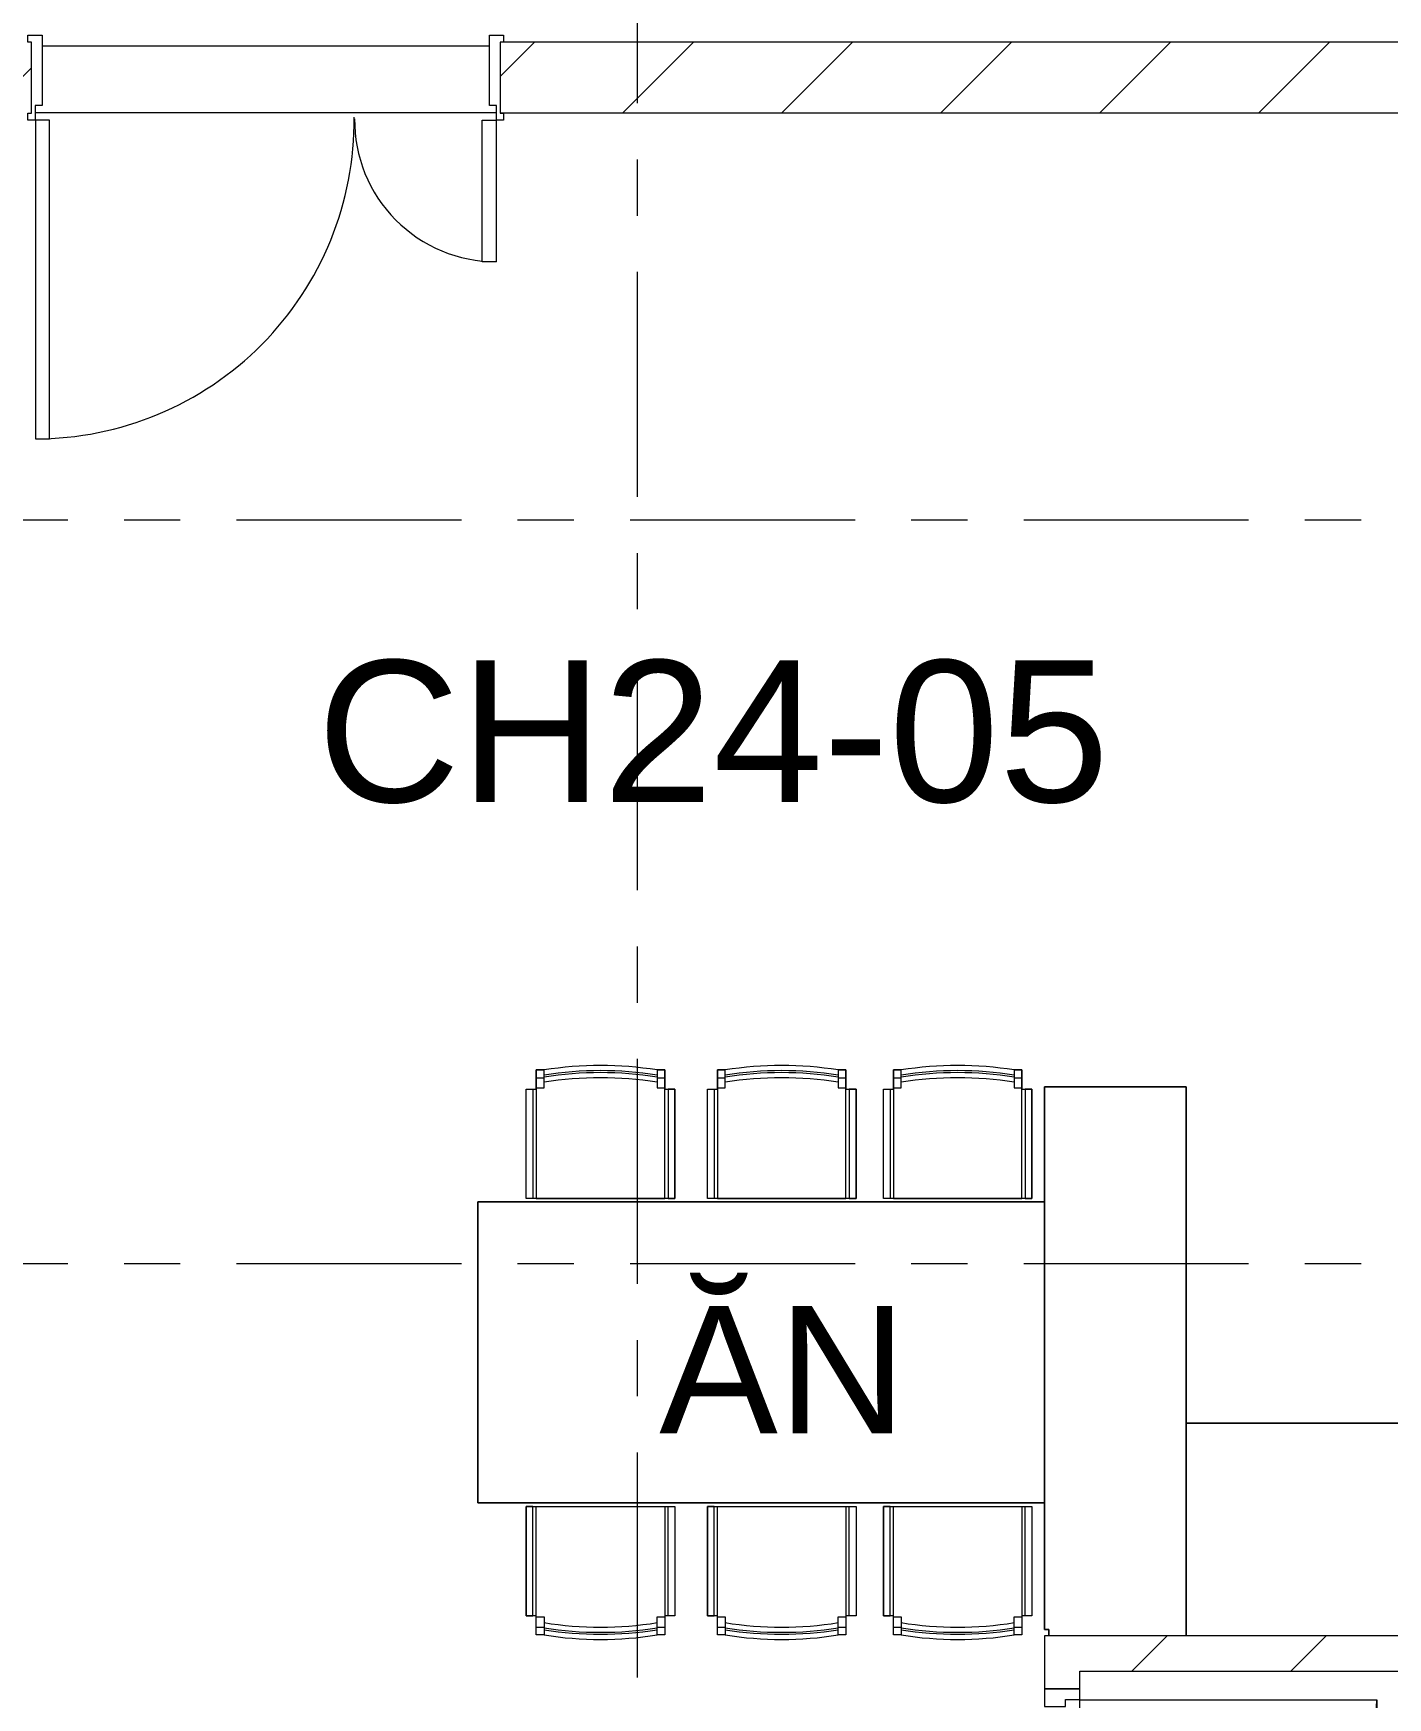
# Model space of a CAD drawing. Header units: millimetres. Extents: x -20144 to 117583, y -11426 to 48263.
# Drawn here: x 26345 to 30170, y 5125 to 9825 of the extents above; entities that cross this region are included whole.
import ezdxf

# ---------------------------------------------------------------- set-up
doc = ezdxf.new("R2010")
doc.units = ezdxf.units.MM
doc.linetypes.add('Grid Line', pattern=[22.225, 12.7, -3.175, 3.175, -3.175])
for name, color, linetype, lineweight in [('CHU', 181, 'Continuous', 5), ('CUA', 31, 'Continuous', 9), ('HATCH-TUONG', 152, 'Continuous', 9), ('NET-CAT', 3, 'Continuous', 9), ('NET-THAY', 2, 'Continuous', 15), ('THIET BI', 44, 'Continuous', 5), ('TRUC', 225, 'Continuous', 5)]:
    doc.layers.add(name, color=color, linetype=linetype, lineweight=lineweight)
doc.styles.add('Arial', font='arial.ttf', dxfattribs={"height": 360})
doc.styles.add('Arial_2', font='arial.ttf', dxfattribs={"height": 400})
pattern_1 = [(45, (0, 0), (-224.5064, 224.5064), [])]

# ---------------------------------------------------------------- blocks, each defined once
blk = doc.blocks.new('CUA VAO CAN HO_0001 - Type 1-434610-MẶT BẰNG TẦNG 24')
at = {"layer": 'CUA', "lineweight": 5}
for p, q in [((-570, 97.7), (-570, 117.7)), ((-570, 117.7), (-530, 117.7)), ((-560, 97.7), (-570, 97.7)), ((-560, -102.3), (-560, 97.7)), ((-530, 117.7), (-530, -81.3)), ((733, 117.7), (773, 117.7)), ((733, -81.3), (733, 117.7)), ((763, 97.7), (763, -102.3)), ((773, 97.7), (763, 97.7)), ((773, 117.7), (773, 97.7)), ((-550, -81.3), (-550, -122.3)), ((-530, -81.3), (-550, -81.3)), ((753, -81.3), (733, -81.3)), ((753, -122.3), (753, -81.3)), ((-570, -102.3), (-560, -102.3)), ((-570, -122.3), (-570, -102.3)), ((-550, -122.3), (-570, -122.3)), ((773, -122.3), (753, -122.3)), ((763, -102.3), (773, -102.3)), ((773, -102.3), (773, -122.3))]:
    blk.add_line(p, q, dxfattribs=at)
at = {"layer": 'CUA'}
for p, q in [((-509, -122.3), (-549, -122.3)), ((-549, -122.3), (-549, -1022.3)), ((-509, -1022.3), (-509, -122.3)), ((712, -122.3), (752, -122.3)), ((712, -522.3), (712, -122.3)), ((752, -122.3), (752, -522.3)), ((752, -522.3), (712, -522.3)), ((-549, -1022.3), (-509, -1022.3))]:
    blk.add_line(p, q, dxfattribs=at)
at = {"layer": 'CUA', "lineweight": 5}
for centre, radius, start, end in [((-549, -122.3), 900, 270, 0.5), ((752, -122.3), 400, 179.5, 270)]:
    blk.add_arc(centre, radius, start, end, dxfattribs=at)
blk = doc.blocks.new('CUA PHONG NGU - Type 1-398312-MẶT BẰNG TẦNG 24')
at = {"layer": 'CUA'}
for p, q in [((-317.5, 890.3), (-277.5, 890.3)), ((-317.5, 52.3), (-317.5, 890.3)), ((-277.5, 890.3), (-277.5, 52.3)), ((-277.5, 52.3), (-317.5, 52.3))]:
    blk.add_line(p, q, dxfattribs=at)
at = {"layer": 'CUA', "lineweight": 5}
for p, q in [((-318.5, 52.3), (-348.5, 52.3)), ((-348.5, 52.3), (-348.5, -47.7)), ((-318.5, 11.3), (-318.5, 52.3)), ((551.5, 52.3), (521.5, 52.3)), ((521.5, 52.3), (521.5, 11.3)), ((551.5, -47.7), (551.5, 52.3)), ((-298.5, 11.3), (-318.5, 11.3)), ((-298.5, -47.7), (-298.5, 11.3)), ((521.5, 11.3), (501.5, 11.3)), ((501.5, 11.3), (501.5, -47.7)), ((-348.5, -47.7), (-298.5, -47.7)), ((501.5, -47.7), (551.5, -47.7))]:
    blk.add_line(p, q, dxfattribs=at)
blk.add_arc((-317.5, 52.3), 838, 359.5, 90, dxfattribs=at)
blk = doc.blocks.new('X-BAN AN 4 GHE - X-BAN AN 4 GHE 2-V31-MẶT BẰNG TẦNG 24')
at = {"layer": 'THIET BI'}
for p, q in [((165.2, 1222.7), (187, 1222.7)), ((165.2, 1168.5), (165.2, 1222.7)), ((165.2, 1222.7), (165.2, 860)), ((187, 1222.7), (165.2, 1222.7)), ((187, 1187.9), (187, 1222.7)), ((506.1, 1222.7), (527.9, 1222.7)), ((506.1, 1222.7), (506.1, 1187.9)), ((527.9, 1222.7), (506.1, 1222.7)), ((527.9, 1222.7), (527.9, 1168.5)), ((527.9, 860), (527.9, 1222.7)), ((676.8, 1222.7), (698.6, 1222.7)), ((676.8, 1168.5), (676.8, 1222.7)), ((676.8, 1222.7), (676.8, 860)), ((698.6, 1222.7), (676.8, 1222.7)), ((698.6, 1187.9), (698.6, 1222.7)), ((1017.7, 1222.7), (1039.5, 1222.7)), ((1017.7, 1222.7), (1017.7, 1187.9)), ((1039.5, 1222.7), (1017.7, 1222.7)), ((1039.5, 1222.7), (1039.5, 1168.5)), ((1039.5, 860), (1039.5, 1222.7)), ((1173.7, 1222.7), (1195.4, 1222.7)), ((1173.7, 1168.5), (1173.7, 1222.7)), ((1173.7, 1222.7), (1173.7, 860)), ((1195.4, 1222.7), (1173.7, 1222.7)), ((1195.4, 1187.9), (1195.4, 1222.7)), ((1514.6, 1222.7), (1536.3, 1222.7)), ((1514.6, 1222.7), (1514.6, 1187.9)), ((1536.3, 1222.7), (1514.6, 1222.7)), ((1536.3, 1222.7), (1536.3, 1168.5)), ((1536.3, 860), (1536.3, 1222.7)), ((165.2, 1200.9), (187, 1200.9)), ((187, 1171.9), (187, 1187.9)), ((506.1, 1200.9), (527.9, 1200.9)), ((506.1, 1187.9), (506.1, 1171.9)), ((676.8, 1200.9), (698.6, 1200.9)), ((698.6, 1171.9), (698.6, 1187.9)), ((1017.7, 1200.9), (1039.5, 1200.9)), ((1017.7, 1187.9), (1017.7, 1171.9)), ((1173.7, 1200.9), (1195.4, 1200.9)), ((1195.4, 1171.9), (1195.4, 1187.9)), ((1514.6, 1200.9), (1536.3, 1200.9)), ((1514.6, 1187.9), (1514.6, 1171.9)), ((136.9, 1168.5), (165.2, 1168.5)), ((136.9, 860), (136.9, 1168.5)), ((136.9, 1168.5), (155.8, 1168.5)), ((136.9, 860), (136.9, 1168.5)), ((155.8, 1168.5), (155.8, 860)), ((165.2, 1171.9), (187, 1171.9)), ((506.1, 1171.9), (527.9, 1171.9)), ((527.9, 1168.5), (556.2, 1168.5)), ((537.3, 1168.5), (537.3, 860)), ((556.2, 1168.5), (537.3, 1168.5)), ((556.2, 1168.5), (556.2, 860)), ((556.2, 860), (556.2, 1168.5)), ((648.5, 860), (648.5, 1168.5)), ((648.5, 1168.5), (676.8, 1168.5)), ((648.5, 1168.5), (667.4, 1168.5)), ((648.5, 860), (648.5, 1168.5)), ((667.4, 1168.5), (667.4, 860)), ((676.8, 1171.9), (698.6, 1171.9)), ((1017.7, 1171.9), (1039.5, 1171.9)), ((1039.5, 1168.5), (1067.8, 1168.5)), ((1048.9, 1168.5), (1048.9, 860)), ((1067.8, 1168.5), (1048.9, 1168.5)), ((1067.8, 1168.5), (1067.8, 860)), ((1067.8, 860), (1067.8, 1168.5)), ((1145.3, 860), (1145.3, 1168.5)), ((1145.3, 1168.5), (1173.7, 1168.5)), ((1145.3, 1168.5), (1164.2, 1168.5)), ((1145.3, 860), (1145.3, 1168.5)), ((1164.2, 1168.5), (1164.2, 860)), ((1173.7, 1171.9), (1195.4, 1171.9)), ((1514.6, 1171.9), (1536.3, 1171.9)), ((1536.3, 1168.5), (1564.7, 1168.5)), ((1545.8, 1168.5), (1545.8, 860)), ((1564.7, 1168.5), (1545.8, 1168.5)), ((1564.7, 1168.5), (1564.7, 860)), ((1564.7, 860), (1564.7, 1168.5)), ((0, 850), (1600, 850)), ((0, 0), (0, 850)), ((1600, 850), (0, 850)), ((0, 850), (0, 0)), ((556.2, 860), (136.9, 860)), ((155.8, 860), (136.9, 860)), ((165.2, 860), (527.9, 860)), ((537.3, 860), (556.2, 860)), ((1067.8, 860), (648.5, 860)), ((667.4, 860), (648.5, 860)), ((676.8, 860), (1039.5, 860)), ((1048.9, 860), (1067.8, 860)), ((1564.7, 860), (1145.3, 860)), ((1164.2, 860), (1145.3, 860)), ((1173.7, 860), (1536.3, 860)), ((1545.8, 860), (1564.7, 860)), ((1600, 850), (1600, 0)), ((1600, 0), (1600, 850)), ((1600, 0), (0, 0)), ((0, 0), (1600, 0)), ((136.9, -10), (556.2, -10)), ((136.9, -318.5), (136.9, -10)), ((155.8, -10), (136.9, -10)), ((136.9, -10), (136.9, -318.5)), ((155.8, -318.5), (155.8, -10)), ((165.2, -10), (527.9, -10)), ((165.2, -372.7), (165.2, -10)), ((527.9, -10), (527.9, -372.7)), ((537.3, -10), (556.2, -10)), ((537.3, -318.5), (537.3, -10)), ((556.2, -10), (556.2, -318.5)), ((556.2, -10), (556.2, -318.5)), ((648.5, -10), (1067.8, -10)), ((648.5, -318.5), (648.5, -10)), ((667.4, -10), (648.5, -10)), ((648.5, -10), (648.5, -318.5)), ((667.4, -318.5), (667.4, -10)), ((676.8, -10), (1039.5, -10)), ((676.8, -372.7), (676.8, -10)), ((1039.5, -10), (1039.5, -372.7)), ((1048.9, -10), (1067.8, -10)), ((1048.9, -318.5), (1048.9, -10)), ((1067.8, -10), (1067.8, -318.5)), ((1067.8, -10), (1067.8, -318.5)), ((1145.3, -10), (1564.7, -10)), ((1145.3, -318.5), (1145.3, -10)), ((1145.3, -10), (1145.3, -318.5)), ((1164.2, -10), (1145.3, -10)), ((1164.2, -318.5), (1164.2, -10)), ((1173.7, -10), (1536.3, -10)), ((1173.7, -372.7), (1173.7, -10)), ((1536.3, -10), (1536.3, -372.7)), ((1545.8, -10), (1564.7, -10)), ((1545.8, -318.5), (1545.8, -10)), ((1564.7, -10), (1564.7, -318.5)), ((1564.7, -10), (1564.7, -318.5)), ((165.2, -318.5), (136.9, -318.5)), ((136.9, -318.5), (155.8, -318.5)), ((165.2, -372.7), (165.2, -318.5)), ((165.2, -321.9), (187, -321.9)), ((187, -321.9), (187, -337.9)), ((506.1, -321.9), (527.9, -321.9)), ((506.1, -337.9), (506.1, -321.9)), ((527.9, -318.5), (527.9, -372.7)), ((556.2, -318.5), (527.9, -318.5)), ((556.2, -318.5), (537.3, -318.5)), ((676.8, -318.5), (648.5, -318.5)), ((648.5, -318.5), (667.4, -318.5)), ((676.8, -372.7), (676.8, -318.5)), ((676.8, -321.9), (698.6, -321.9)), ((698.6, -321.9), (698.6, -337.9)), ((1017.7, -321.9), (1039.5, -321.9)), ((1017.7, -337.9), (1017.7, -321.9)), ((1039.5, -318.5), (1039.5, -372.7)), ((1067.8, -318.5), (1039.5, -318.5)), ((1067.8, -318.5), (1048.9, -318.5)), ((1173.7, -318.5), (1145.3, -318.5)), ((1145.3, -318.5), (1164.2, -318.5)), ((1173.7, -372.7), (1173.7, -318.5)), ((1173.7, -321.9), (1195.4, -321.9)), ((1195.4, -321.9), (1195.4, -337.9)), ((1514.6, -321.9), (1536.3, -321.9)), ((1514.6, -337.9), (1514.6, -321.9)), ((1536.3, -318.5), (1536.3, -372.7)), ((1564.7, -318.5), (1536.3, -318.5)), ((1564.7, -318.5), (1545.8, -318.5)), ((165.2, -350.9), (187, -350.9)), ((187, -372.7), (165.2, -372.7)), ((187, -372.7), (165.2, -372.7)), ((187, -337.9), (187, -372.7)), ((506.1, -372.7), (506.1, -337.9)), ((506.1, -350.9), (527.9, -350.9)), ((527.9, -372.7), (506.1, -372.7)), ((527.9, -372.7), (506.1, -372.7)), ((676.8, -350.9), (698.6, -350.9)), ((698.6, -372.7), (676.8, -372.7)), ((698.6, -372.7), (676.8, -372.7)), ((698.6, -337.9), (698.6, -372.7)), ((1017.7, -372.7), (1017.7, -337.9)), ((1017.7, -350.9), (1039.5, -350.9)), ((1039.5, -372.7), (1017.7, -372.7)), ((1039.5, -372.7), (1017.7, -372.7)), ((1173.7, -350.9), (1195.4, -350.9)), ((1195.4, -372.7), (1173.7, -372.7)), ((1195.4, -372.7), (1173.7, -372.7)), ((1195.4, -337.9), (1195.4, -372.7)), ((1514.6, -372.7), (1514.6, -337.9)), ((1514.6, -350.9), (1536.3, -350.9)), ((1536.3, -372.7), (1514.6, -372.7)), ((1536.3, -372.7), (1514.6, -372.7))]:
    blk.add_line(p, q, dxfattribs=at)
for centre, radius, start, end in [((346.5, 221.9), 1013.4, 80.9407, 99.0593), ((346.5, 221.9), 1013.4, 80.9407, 99.0593), ((858.1, 221.9), 1013.4, 80.9407, 99.0593), ((858.1, 221.9), 1013.4, 80.9407, 99.0593), ((1355, 221.9), 1013.4, 80.9407, 99.0593), ((1355, 221.9), 1013.4, 80.9407, 99.0593), ((346.5, 221.9), 998.9, 80.808, 99.192), ((346.5, 201.8), 1013.4, 80.9407, 99.0593), ((346.5, 201.8), 998.9, 80.808, 99.192), ((858.1, 221.9), 998.9, 80.808, 99.192), ((858.1, 201.8), 1013.4, 80.9407, 99.0593), ((858.1, 201.8), 998.9, 80.808, 99.192), ((1355, 221.9), 998.9, 80.808, 99.192), ((1355, 201.8), 1013.4, 80.9407, 99.0593), ((1355, 201.8), 998.9, 80.808, 99.192), ((346.5, 648.2), 998.9, 260.808, 279.192), ((346.5, 648.2), 1013.4, 260.9407, 279.0593), ((346.5, 628.1), 998.9, 260.808, 279.192), ((346.5, 628.1), 1013.4, 260.9407, 279.0593), ((346.5, 628.1), 1013.4, 260.9407, 279.0593), ((858.1, 648.2), 998.9, 260.808, 279.192), ((858.1, 648.2), 1013.4, 260.9407, 279.0593), ((858.1, 628.1), 998.9, 260.808, 279.192), ((858.1, 628.1), 1013.4, 260.9407, 279.0593), ((858.1, 628.1), 1013.4, 260.9407, 279.0593), ((1355, 648.2), 998.9, 260.808, 279.192), ((1355, 648.2), 1013.4, 260.9407, 279.0593), ((1355, 628.1), 998.9, 260.808, 279.192), ((1355, 628.1), 1013.4, 260.9407, 279.0593), ((1355, 628.1), 1013.4, 260.9407, 279.0593)]:
    blk.add_arc(centre, radius, start, end, dxfattribs=at)
blk = doc.blocks.new('X-BEP - X-BEP-V38-MẶT BẰNG TẦNG 24')
at = {"layer": 'THIET BI'}
for p, q in [((0, 600), (2700, 600)), ((0, 0.1), (0, 600)), ((0, 600), (0, 0.1)), ((2700, 600), (0, 600)), ((2700, 600), (2700, 0.1)), ((2700, 0.1), (2700, 600)), ((775.5, 475.7), (775.5, 117.4)), ((1324.5, 475.7), (775.5, 475.7)), ((1324.5, 117.4), (1324.5, 475.7)), ((892.3, 407.1), (892.3, 430.5)), ((1207.7, 407.1), (1207.7, 430.5)), ((842.7, 386.6), (826.1, 403.1)), ((941.9, 386.6), (958.5, 403.1)), ((1158.1, 386.6), (1141.5, 403.1)), ((1257.3, 386.6), (1273.9, 403.1)), ((822.1, 336.9), (798.7, 336.9)), ((878.1, 341), (855.6, 341)), ((878.1, 332.9), (855.6, 332.9)), ((906.4, 341), (928.9, 341)), ((906.4, 332.9), (928.9, 332.9)), ((962.5, 336.9), (985.9, 336.9)), ((1137.5, 336.9), (1114.1, 336.9)), ((1193.6, 341), (1171.1, 341)), ((1193.6, 332.9), (1171.1, 332.9)), ((1221.9, 341), (1244.4, 341)), ((1221.9, 332.9), (1244.4, 332.9)), ((1277.9, 336.9), (1301.3, 336.9)), ((842.7, 287.3), (826.1, 270.7)), ((941.9, 287.3), (958.5, 270.7)), ((1158.1, 287.3), (1141.5, 270.7)), ((1257.3, 287.3), (1273.9, 270.7)), ((892.3, 266.8), (892.3, 243.3)), ((1207.7, 266.8), (1207.7, 243.3)), ((1324.5, 162.4), (775.5, 162.4)), ((775.5, 117.4), (1324.5, 117.4))]:
    blk.add_line(p, q, dxfattribs=at)
for centre, radius in [((892.3, 336.9), 90), ((1207.7, 336.9), 90), ((892.3, 336.9), 85.5), ((1207.7, 336.9), 85.5), ((892.3, 336.9), 36.9), ((892.3, 336.9), 14.7), ((892.3, 336.9), 8.24), ((1207.7, 336.9), 36.9), ((1207.7, 336.9), 14.7), ((1207.7, 336.9), 8.24)]:
    blk.add_circle(centre, radius, dxfattribs=at)
blk = doc.blocks.new('X-BAR - X-BAR-V40-MẶT BẰNG TẦNG 24')
at = {"layer": 'THIET BI'}
for p, q in [((-400, 1550), (0, 1550)), ((-400, 17.3), (-400, 1550)), ((0, 1550), (-400, 1550)), ((-400, 1550), (-400, 17.3)), ((0, 1550), (0, 0.1)), ((0, 0.1), (0, 1550)), ((-387.3, 17.3), (-400, 17.3)), ((-400, 17.3), (-387.3, 17.3)), ((-387.3, 0.1), (-387.3, 17.3)), ((-387.3, 17.3), (-387.3, 0.1))]:
    blk.add_line(p, q, dxfattribs=at)

msp = doc.modelspace()

# ---------------------------------------------------------------- hatches: boundary and pattern name
at = {"layer": 'HATCH-TUONG', "lineweight": 5}
h = msp.add_hatch(dxfattribs=at)
h.set_pattern_fill('FP_2', color=256, style=0, pattern_type=2)
h.set_pattern_definition(pattern_1)
h.paths.add_polyline_path([(32225.4, 9600), (32225.4, 9800), (27663.5, 9800), (27663.5, 9600), (31925.5, 9600)], flags=0)
h.paths.add_polyline_path([(26340.5, 9600), (26340.5, 9800), (25900.5, 9800), (25900.5, 9600), (26000.5, 9600)], flags=0)
h = msp.add_hatch(dxfattribs=at)
h.set_pattern_fill('FP_2', color=256, style=0, pattern_type=2)
h.set_pattern_definition(pattern_1)
h.paths.add_polyline_path([(29300.5, 1500), (29300.5, 4250), (29200.5, 4250), (29200.5, 1500)], flags=0)
h.paths.add_polyline_path([(29300.5, 5150), (29300.5, 5300), (29200.5, 5300), (29200.5, 5150)], flags=0)
h = msp.add_hatch(dxfattribs=at)
h.set_pattern_fill('FP_2', color=256, style=0, pattern_type=2)
h.set_pattern_definition(pattern_1)
h.paths.add_polyline_path([(32300.5, 5200), (32300.5, 5300), (29300.5, 5300), (29300.5, 5200), (31497.8, 5200)], flags=0)

# ---------------------------------------------------------------- linework, layer by layer
at = {"layer": 'NET-CAT', "lineweight": 15}
for p, q in [((31200.5, 9800), (27663.5, 9800)), ((27663.5, 9800), (27663.5, 9600)), ((27663.5, 9600), (30600.5, 9600)), ((29300.5, 5300), (29200.5, 5300)), ((29200.5, 5300), (29200.5, 5150)), ((32300.5, 5300), (29300.5, 5300)), ((29300.5, 5150), (29300.5, 5200)), ((29300.5, 5200), (30200.5, 5200)), ((29200.5, 5150), (29300.5, 5150))]:
    msp.add_line(p, q, dxfattribs=at)
at = {"layer": 'NET-THAY', "lineweight": 9}
for p, q in [((26370.5, 9789.9), (27633.5, 9789.9)), ((27653.5, 9600), (26350.5, 9600))]:
    msp.add_line(p, q, dxfattribs=at)
at = {"layer": 'TRUC', "linetype": 'Grid Line', "ltscale": 50}
for p, q in [((28050.5, 43599.9), (28050.5, -7167.6)), ((42000.5, 8449.9), (-14407, 8449.9)), ((42000.5, 6349.9), (-12092.4, 6349.9))]:
    msp.add_line(p, q, dxfattribs=at)

# ---------------------------------------------------------------- block references
at = {"lineweight": 9}
for name, p in [('CUA VAO CAN HO_0001 - Type 1-434610-MẶT BẰNG TẦNG 24', (26900.5, 9702.2)), ('X-BAN AN 4 GHE - X-BAN AN 4 GHE 2-V31-MẶT BẰNG TẦNG 24', (27600.5, 5674.9)), ('X-BAR - X-BAR-V40-MẶT BẰNG TẦNG 24', (29600.5, 5299.9)), ('X-BEP - X-BEP-V38-MẶT BẰNG TẦNG 24', (29600.5, 5299.9))]:
    msp.add_blockref(name, p, dxfattribs=at)
at = {"lineweight": 9, "rotation": 270}
msp.add_blockref('CUA PHONG NGU - Type 1-398312-MẶT BẰNG TẦNG 24', (29248.3, 4801.4), dxfattribs=at)

# ---------------------------------------------------------------- texts
at = {"layer": 'CHU', "color": 7, "attachment_point": 3, "line_spacing_factor": 0.936439}
for s, insert, char_height, width, style in [('\\pt2540,5080,7620,10160,12700,15240,17780,20320,22860,25400,27940,30480,33020,35560,38100,40640,43180,45720,48260,50800,53340,55880,58420,60960,63500,66040,68580,71120,73660,76200,78740,81280;CH24-05', (29382.8, 8054.3), 400, 2298.76, 'Arial_2'), ('\\pt2540.0016,5079.9996,7620.0012,10159.9992,12700.0008,15239.9988,17780.0004,20319.9984,22860,25400.0016,27939.9996,30480.0012,33019.9992,35560.0008,38099.9988,40640.0004,43179.9984,45720,48260.0016,50799.9996,53340.0012,55879.9992,58420.0008,60959.9988,63500.0004,66039.9984,68580,71120.0016,73659.9996,76200.0012,78739.9992,81280.0008;ĂN', (28811, 6231.1), 360, 694.88, 'Arial')]:
    msp.add_mtext(s, dxfattribs=dict(at, insert=insert, char_height=char_height, width=width, style=style))

doc.saveas('drawing.dxf')
